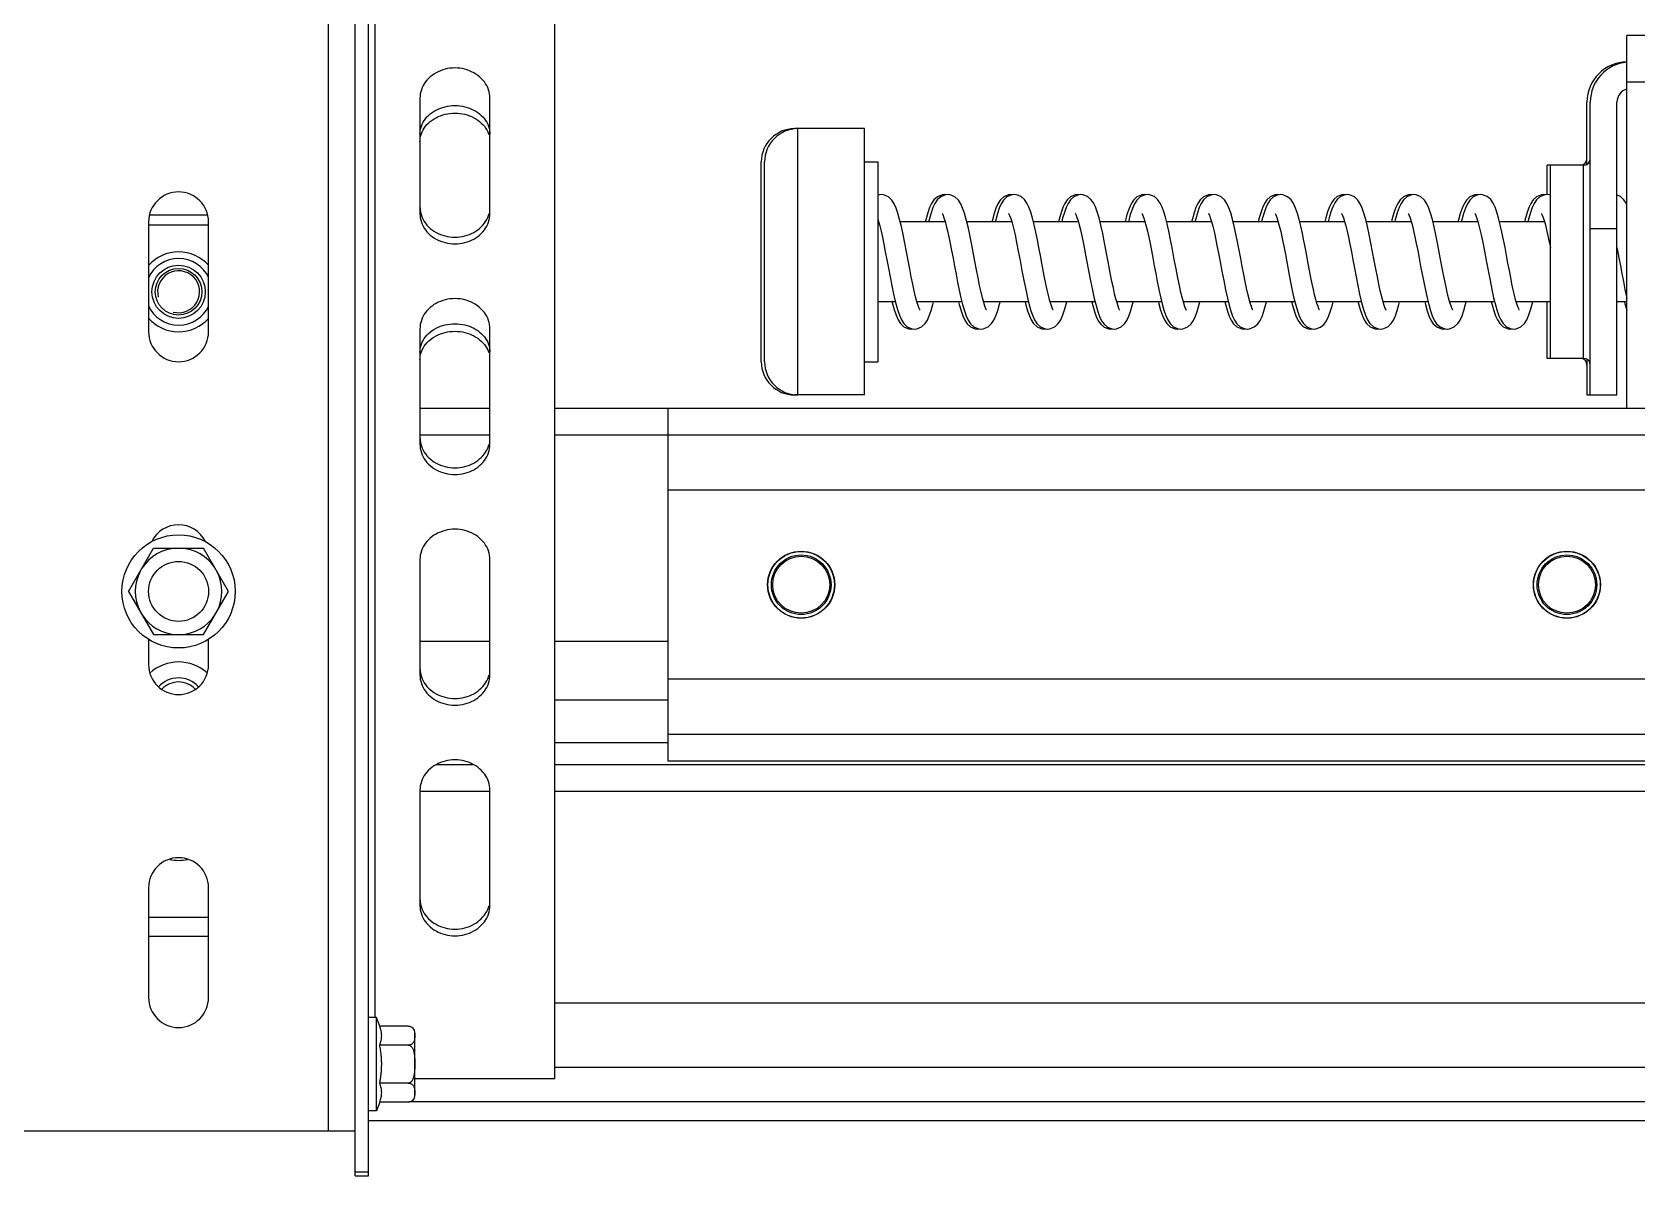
# Model space of a CAD drawing. Header units: millimetres. Extents: x 21899 to 38731, y -5425 to 3612.
# Drawn here: x 37725.6 to 37966.6, y -2798.2 to -2626.4 of the extents above; entities that cross this region are included whole.
import ezdxf

# ---------------------------------------------------------------- set-up
doc = ezdxf.new("R2010")
doc.units = ezdxf.units.MM

msp = doc.modelspace()

# ---------------------------------------------------------------- linework, layer by layer
at = {"color": 7, "linetype": 'Continuous'}
for p, q in [((37776.08, -2798.21), (37776.08, -2472.31)), ((37804.08, -2783.58), (37804.08, -2470.81)), ((37774.08, -2798.21), (37774.08, -2510.81)), ((37965.09, -2682.92), (37965.09, -2626.92)), ((38055.09, -2626.92), (37965.09, -2626.92)), ((37783.83, -2636.35), (37783.83, -2653.67)), ((37794.33, -2653.67), (37794.33, -2636.35)), ((37959.09, -2646.27), (37959.09, -2636.92)), ((37959.59, -2680.92), (37959.59, -2636.92)), ((37963.59, -2680.92), (37963.59, -2636.92)), ((37850.59, -2640.92), (37840.09, -2640.92)), ((37850.59, -2680.92), (37850.59, -2640.92)), ((37835.09, -2675.92), (37835.09, -2645.92)), ((37835.59, -2675.92), (37835.59, -2645.92)), ((37850.59, -2645.92), (37852.59, -2645.92)), ((37852.59, -2645.92), (37852.59, -2675.92)), ((37953.09, -2650.82), (37953.09, -2646.42)), ((37958.59, -2646.42), (37953.09, -2646.42)), ((37953.59, -2675.42), (37953.59, -2646.42)), ((37852.83, -2650.84), (37852.59, -2650.82)), ((37862.84, -2650.84), (37862.59, -2650.82)), ((37872.86, -2650.84), (37872.59, -2650.82)), ((37882.86, -2650.84), (37882.59, -2650.82)), ((37892.86, -2650.84), (37892.59, -2650.82)), ((37902.85, -2650.84), (37902.59, -2650.82)), ((37912.85, -2650.84), (37912.59, -2650.82)), ((37922.83, -2650.84), (37922.59, -2650.82)), ((37932.84, -2650.84), (37932.59, -2650.82)), ((37942.86, -2650.84), (37942.59, -2650.82)), ((37952.86, -2650.84), (37952.59, -2650.82)), ((37743.08, -2654.92), (37743.08, -2671.42)), ((37752.08, -2655.42), (37743.08, -2655.42)), ((37751.94, -2653.92), (37743.22, -2653.92)), ((37752.08, -2671.42), (37752.08, -2654.92)), ((37852.59, -2654.51), (37852.69, -2654.84)), ((37852.71, -2654.92), (37852.59, -2654.92)), ((37862.71, -2654.92), (37855.96, -2654.92)), ((37872.71, -2654.92), (37865.96, -2654.92)), ((37882.71, -2654.92), (37875.96, -2654.92)), ((37892.71, -2654.92), (37885.96, -2654.92)), ((37902.71, -2654.92), (37895.96, -2654.92)), ((37912.71, -2654.92), (37905.96, -2654.92)), ((37922.71, -2654.92), (37915.96, -2654.92)), ((37932.71, -2654.92), (37925.96, -2654.92)), ((37942.71, -2654.92), (37935.96, -2654.92)), ((37952.71, -2654.92), (37945.96, -2654.92)), ((37855.22, -2666.92), (37852.59, -2666.92)), ((37865.22, -2666.92), (37858.46, -2666.92)), ((37875.22, -2666.92), (37868.46, -2666.92)), ((37885.22, -2666.92), (37878.46, -2666.92)), ((37895.22, -2666.92), (37888.46, -2666.92)), ((37905.22, -2666.92), (37898.47, -2666.92)), ((37915.22, -2666.92), (37908.46, -2666.92)), ((37925.22, -2666.92), (37918.46, -2666.92)), ((37935.22, -2666.92), (37928.46, -2666.92)), ((37945.22, -2666.92), (37938.46, -2666.92)), ((37953.59, -2666.92), (37948.46, -2666.92)), ((37953.09, -2675.42), (37953.09, -2666.92)), ((37965.09, -2666.92), (37963.59, -2666.92)), ((37783.83, -2670.99), (37783.83, -2688.31)), ((37794.33, -2688.31), (37794.33, -2670.99)), ((37857.59, -2671.02), (37857.85, -2670.99)), ((37867.59, -2671.02), (37867.84, -2670.99)), ((37877.59, -2671.02), (37877.84, -2670.99)), ((37887.59, -2671.02), (37887.84, -2670.99)), ((37897.59, -2671.02), (37897.86, -2670.99)), ((37907.59, -2671.02), (37907.85, -2670.99)), ((37917.59, -2671.02), (37917.86, -2670.99)), ((37927.59, -2671.02), (37927.85, -2670.99)), ((37937.59, -2671.02), (37937.84, -2670.99)), ((37947.59, -2671.02), (37947.84, -2670.99)), ((37850.59, -2675.92), (37852.59, -2675.92)), ((37958.59, -2675.42), (37953.09, -2675.42)), ((37959.09, -2675.56), (37959.09, -2680.92)), ((37850.59, -2680.92), (37840.09, -2680.92)), ((37959.09, -2680.92), (37963.59, -2680.92)), ((37783.83, -2682.92), (37794.33, -2682.92)), ((37804.08, -2682.92), (38306.08, -2682.92)), ((37821.08, -2735.92), (37821.08, -2682.92)), ((38091.08, -2695.22), (37821.08, -2695.22)), ((37740.08, -2710.42), (37743.83, -2703.92)), ((37743.83, -2703.92), (37751.33, -2703.92)), ((37755.08, -2710.42), (37751.33, -2703.92)), ((37783.83, -2705.63), (37783.83, -2722.95)), ((37794.33, -2722.95), (37794.33, -2705.63)), ((37740.08, -2710.42), (37743.83, -2716.91)), ((37751.33, -2716.91), (37755.08, -2710.42)), ((37743.08, -2717.6), (37743.08, -2721.42)), ((37743.83, -2716.91), (37751.33, -2716.91)), ((37752.08, -2721.42), (37752.08, -2717.6)), ((38091.08, -2723.62), (37821.08, -2723.62)), ((37786.4, -2736.42), (37791.76, -2736.42)), ((37804.08, -2736.42), (38123.08, -2736.42)), ((38091.08, -2735.92), (37821.08, -2735.92)), ((37783.83, -2740.27), (37783.83, -2757.6)), ((37794.33, -2757.6), (37794.33, -2740.27)), ((37743.08, -2754.92), (37743.08, -2771.42)), ((37752.08, -2771.42), (37752.08, -2754.92)), ((37777.28, -2774.42), (37776.08, -2774.42)), ((37777.78, -2775.72), (37777.28, -2774.42)), ((37777.28, -2788.42), (37777.28, -2774.42)), ((37782.08, -2775.72), (37777.78, -2775.72)), ((37782.08, -2778.57), (37777.78, -2778.57)), ((37783.08, -2786.12), (37783.08, -2776.72)), ((37783.08, -2783.58), (37804.08, -2783.58)), ((37782.08, -2784.27), (37777.78, -2784.27)), ((37777.28, -2788.42), (37776.08, -2788.42)), ((37777.78, -2787.12), (37777.28, -2788.42)), ((37782.08, -2787.12), (37777.78, -2787.12)), ((38307.13, -2789.92), (37776.08, -2789.92)), ((37721.08, -2791.42), (37774.08, -2791.42)), ((37774.08, -2797.58), (37776.08, -2797.58)), ((37774.08, -2798.21), (37776.08, -2798.21))]:
    msp.add_line(p, q, dxfattribs=at)
at = {"color": 9, "linetype": 'Continuous'}
for p, q in [((37770.08, -2791.42), (37770.08, -2504.04)), ((37777.08, -2774.42), (37777.08, -2504.54)), ((38055.09, -2633.92), (37965.09, -2633.92)), ((37840.09, -2640.97), (37840.09, -2640.92)), ((37840.59, -2680.92), (37840.59, -2640.92)), ((37958.59, -2675.42), (37958.59, -2646.42)), ((37959.59, -2655.92), (37963.59, -2655.92)), ((37840.09, -2680.92), (37840.09, -2680.87)), ((37783.83, -2686.92), (37794.33, -2686.92)), ((37804.08, -2686.92), (38123.08, -2686.92)), ((37783.83, -2717.88), (37794.33, -2717.88)), ((37804.08, -2717.88), (37821.08, -2717.88)), ((37804.08, -2726.7), (37821.08, -2726.7)), ((38091.08, -2731.92), (37821.08, -2731.92)), ((37804.08, -2733.12), (37821.08, -2733.12)), ((37783.83, -2740.42), (37794.33, -2740.42)), ((37804.08, -2740.42), (38123.08, -2740.42)), ((37752.08, -2759.42), (37743.08, -2759.42)), ((37752.08, -2762.24), (37743.08, -2762.24)), ((37804.08, -2772.22), (38123.08, -2772.22)), ((37804.08, -2781.86), (38306.08, -2781.86)), ((37782.4, -2787.06), (38306.08, -2787.06))]:
    msp.add_line(p, q, dxfattribs=at)
at = {"color": 7, "linetype": 'Continuous'}
for points in [[(37853.09, -2650.82), (37852.76, -2650.85), (37852.59, -2650.91)], [(37856.13, -2655.62), (37855.87, -2654.54), (37855.6, -2653.61), (37855.33, -2652.84), (37855.04, -2652.19), (37854.69, -2651.65), (37854.17, -2651.16), (37853.43, -2650.85), (37853.09, -2650.82)], [(37862.59, -2650.82), (37862.23, -2650.85), (37861.53, -2651.15), (37861.02, -2651.61), (37860.67, -2652.14), (37860.37, -2652.77), (37860.09, -2653.57), (37859.8, -2654.59), (37859.72, -2654.92)], [(37863.09, -2650.82), (37862.73, -2650.85), (37862.03, -2651.15), (37861.52, -2651.61), (37861.17, -2652.14), (37860.87, -2652.77), (37860.59, -2653.57), (37860.3, -2654.59), (37860.22, -2654.92)], [(37866.14, -2655.65), (37865.87, -2654.57), (37865.6, -2653.62), (37865.33, -2652.84), (37865.04, -2652.19), (37864.69, -2651.64), (37864.16, -2651.16), (37863.44, -2650.85), (37863.09, -2650.82)], [(37872.59, -2650.82), (37872.21, -2650.86), (37871.49, -2651.17), (37870.98, -2651.66), (37870.63, -2652.21), (37870.33, -2652.86), (37870.06, -2653.66), (37869.79, -2654.61), (37869.72, -2654.92)], [(37873.09, -2650.82), (37872.71, -2650.86), (37871.99, -2651.17), (37871.48, -2651.66), (37871.13, -2652.21), (37870.83, -2652.86), (37870.56, -2653.66), (37870.29, -2654.61), (37870.22, -2654.92)], [(37876.07, -2655.37), (37875.82, -2654.37), (37875.56, -2653.48), (37875.29, -2652.72), (37874.99, -2652.1), (37874.63, -2651.58), (37874.12, -2651.13), (37873.42, -2650.85), (37873.09, -2650.82)], [(37882.59, -2650.82), (37882.24, -2650.85), (37881.53, -2651.15), (37881.02, -2651.61), (37880.66, -2652.14), (37880.38, -2652.75), (37880.11, -2653.49), (37879.85, -2654.38), (37879.72, -2654.92)], [(37883.09, -2650.82), (37882.74, -2650.85), (37882.03, -2651.15), (37881.52, -2651.61), (37881.16, -2652.14), (37880.88, -2652.75), (37880.61, -2653.49), (37880.35, -2654.38), (37880.22, -2654.92)], [(37886.08, -2655.41), (37885.81, -2654.33), (37885.54, -2653.42), (37885.27, -2652.68), (37884.97, -2652.06), (37884.6, -2651.54), (37884.07, -2651.1), (37883.39, -2650.84), (37883.09, -2650.82)], [(37892.59, -2650.82), (37892.22, -2650.86), (37891.51, -2651.16), (37890.99, -2651.65), (37890.62, -2652.21), (37890.32, -2652.91), (37890.01, -2653.82), (37889.72, -2654.91), (37889.72, -2654.92)], [(37893.09, -2650.82), (37892.72, -2650.86), (37892.01, -2651.16), (37891.49, -2651.65), (37891.12, -2652.21), (37890.82, -2652.91), (37890.51, -2653.82), (37890.22, -2654.91), (37890.22, -2654.92)], [(37896.03, -2655.19), (37895.78, -2654.22), (37895.53, -2653.39), (37895.28, -2652.7), (37894.99, -2652.11), (37894.64, -2651.59), (37894.12, -2651.13), (37893.4, -2650.84), (37893.09, -2650.82)], [(37902.59, -2650.82), (37902.23, -2650.85), (37901.52, -2651.16), (37901.01, -2651.62), (37900.66, -2652.15), (37900.36, -2652.78), (37900.09, -2653.56), (37899.83, -2654.48), (37899.72, -2654.92)], [(37903.09, -2650.82), (37902.73, -2650.85), (37902.02, -2651.16), (37901.51, -2651.62), (37901.16, -2652.15), (37900.86, -2652.78), (37900.59, -2653.56), (37900.33, -2654.48), (37900.22, -2654.92)], [(37906.11, -2655.56), (37905.86, -2654.5), (37905.59, -2653.57), (37905.31, -2652.79), (37905.02, -2652.15), (37904.67, -2651.62), (37904.15, -2651.15), (37903.43, -2650.85), (37903.09, -2650.82)], [(37912.59, -2650.82), (37912.23, -2650.85), (37911.51, -2651.16), (37911, -2651.63), (37910.65, -2652.17), (37910.36, -2652.8), (37910.09, -2653.56), (37909.83, -2654.47), (37909.72, -2654.92)], [(37913.09, -2650.82), (37912.73, -2650.85), (37912.01, -2651.16), (37911.5, -2651.63), (37911.15, -2652.17), (37910.86, -2652.8), (37910.59, -2653.56), (37910.33, -2654.47), (37910.22, -2654.92)], [(37916.11, -2655.56), (37915.87, -2654.55), (37915.61, -2653.64), (37915.33, -2652.84), (37915.03, -2652.16), (37914.66, -2651.61), (37914.14, -2651.14), (37913.43, -2650.85), (37913.09, -2650.82)], [(37922.59, -2650.82), (37922.26, -2650.85), (37921.59, -2651.11), (37921.07, -2651.55), (37920.7, -2652.07), (37920.41, -2652.68), (37920.14, -2653.42), (37919.87, -2654.32), (37919.72, -2654.92)], [(37923.09, -2650.82), (37922.76, -2650.85), (37922.09, -2651.11), (37921.57, -2651.55), (37921.2, -2652.07), (37920.91, -2652.68), (37920.64, -2653.42), (37920.37, -2654.32), (37920.22, -2654.92)], [(37926.13, -2655.62), (37925.87, -2654.54), (37925.6, -2653.61), (37925.33, -2652.84), (37925.04, -2652.19), (37924.69, -2651.65), (37924.17, -2651.16), (37923.43, -2650.85), (37923.09, -2650.82)], [(37932.59, -2650.82), (37932.23, -2650.85), (37931.53, -2651.15), (37931.02, -2651.61), (37930.67, -2652.14), (37930.37, -2652.77), (37930.09, -2653.57), (37929.8, -2654.59), (37929.72, -2654.92)], [(37933.09, -2650.82), (37932.73, -2650.85), (37932.03, -2651.15), (37931.52, -2651.61), (37931.17, -2652.14), (37930.87, -2652.77), (37930.59, -2653.57), (37930.3, -2654.59), (37930.22, -2654.92)], [(37936.14, -2655.65), (37935.87, -2654.57), (37935.6, -2653.62), (37935.33, -2652.84), (37935.04, -2652.19), (37934.69, -2651.64), (37934.16, -2651.16), (37933.44, -2650.85), (37933.09, -2650.82)], [(37942.59, -2650.82), (37942.21, -2650.86), (37941.49, -2651.17), (37940.98, -2651.66), (37940.63, -2652.21), (37940.33, -2652.86), (37940.06, -2653.66), (37939.79, -2654.61), (37939.72, -2654.92)], [(37943.09, -2650.82), (37942.71, -2650.86), (37941.99, -2651.17), (37941.48, -2651.66), (37941.13, -2652.21), (37940.83, -2652.86), (37940.56, -2653.66), (37940.29, -2654.61), (37940.22, -2654.92)], [(37946.07, -2655.37), (37945.82, -2654.37), (37945.56, -2653.48), (37945.29, -2652.72), (37944.99, -2652.1), (37944.63, -2651.58), (37944.12, -2651.13), (37943.42, -2650.85), (37943.09, -2650.82)], [(37952.59, -2650.82), (37952.24, -2650.85), (37951.53, -2651.15), (37951.02, -2651.61), (37950.66, -2652.14), (37950.38, -2652.75), (37950.11, -2653.49), (37949.85, -2654.38), (37949.72, -2654.92)], [(37953.09, -2650.82), (37952.74, -2650.85), (37952.03, -2651.15), (37951.52, -2651.61), (37951.16, -2652.14), (37950.88, -2652.75), (37950.61, -2653.49), (37950.35, -2654.38), (37950.22, -2654.92)], [(37953.59, -2650.92), (37953.39, -2650.84), (37953.09, -2650.82)], [(37965.09, -2652.3), (37964.99, -2652.11), (37964.64, -2651.59), (37964.12, -2651.13), (37963.59, -2650.92)], [(37852.69, -2654.84), (37852.87, -2655.51), (37853.07, -2656.31), (37853.28, -2657.24), (37853.49, -2658.28), (37853.71, -2659.4), (37853.93, -2660.6), (37854.17, -2661.85), (37854.42, -2663.15), (37854.67, -2664.47), (37854.95, -2665.78)], [(37858.64, -2667.5), (37858.46, -2666.92), (37858.26, -2666.17), (37858.05, -2665.29), (37857.84, -2664.28), (37857.61, -2663.18), (37857.38, -2661.98), (37857.14, -2660.72), (37856.9, -2659.42), (37856.65, -2658.11), (37856.39, -2656.82), (37856.13, -2655.62)], [(37862.24, -2653.65), (37862.24, -2653.64), (37862.28, -2653.71), (37862.38, -2653.94), (37862.52, -2654.31), (37862.69, -2654.83)], [(37862.69, -2654.83), (37862.87, -2655.49), (37863.06, -2656.28), (37863.26, -2657.17), (37863.46, -2658.15), (37863.67, -2659.22), (37863.89, -2660.36), (37864.11, -2661.55), (37864.34, -2662.77), (37864.58, -2663.99), (37864.82, -2665.18), (37865.07, -2666.31)], [(37868.5, -2667.05), (37868.31, -2666.35), (37868.1, -2665.49), (37867.88, -2664.48), (37867.64, -2663.34), (37867.41, -2662.1), (37867.16, -2660.8), (37866.91, -2659.47), (37866.66, -2658.14), (37866.4, -2656.86), (37866.14, -2655.65)], [(37872.24, -2653.65), (37872.24, -2653.65), (37872.28, -2653.71), (37872.39, -2653.95), (37872.55, -2654.39)], [(37872.55, -2654.39), (37872.75, -2655.04), (37872.97, -2655.88), (37873.2, -2656.87), (37873.44, -2658.01), (37873.69, -2659.3), (37873.96, -2660.73), (37874.24, -2662.23), (37874.53, -2663.72), (37874.8, -2665.1), (37875.07, -2666.32)], [(37878.55, -2667.22), (37878.38, -2666.64), (37878.21, -2665.94), (37878.02, -2665.14), (37877.83, -2664.25), (37877.63, -2663.27), (37877.43, -2662.22), (37877.22, -2661.12), (37877, -2659.97), (37876.78, -2658.79), (37876.55, -2657.61), (37876.31, -2656.46), (37876.07, -2655.37)], [(37882.26, -2653.67), (37882.24, -2653.65), (37882.26, -2653.69), (37882.36, -2653.89), (37882.5, -2654.24), (37882.66, -2654.73), (37882.84, -2655.37), (37883.03, -2656.13), (37883.23, -2657.01), (37883.43, -2657.98), (37883.64, -2659.04), (37883.85, -2660.15), (37883.99, -2660.92)], [(37887.18, -2660.92), (37886.94, -2659.63), (37886.64, -2658.08), (37886.36, -2656.66), (37886.08, -2655.41)], [(37892.24, -2653.65), (37892.23, -2653.64), (37892.28, -2653.73), (37892.39, -2653.96), (37892.54, -2654.35), (37892.7, -2654.88)], [(37892.7, -2654.88), (37892.88, -2655.54), (37893.07, -2656.32), (37893.27, -2657.21), (37893.47, -2658.18), (37893.68, -2659.23), (37893.89, -2660.34), (37894.1, -2661.5), (37894.33, -2662.68), (37894.56, -2663.88), (37894.8, -2665.06), (37895.04, -2666.19)], [(37898.53, -2667.15), (37898.33, -2666.42), (37898.11, -2665.52), (37897.88, -2664.48), (37897.64, -2663.31), (37897.38, -2661.99), (37897.11, -2660.55), (37896.83, -2659.06), (37896.56, -2657.63), (37896.29, -2656.33), (37896.03, -2655.19)], [(37902.24, -2653.65), (37902.24, -2653.65), (37902.27, -2653.71), (37902.38, -2653.93), (37902.52, -2654.31), (37902.69, -2654.85)], [(37902.69, -2654.85), (37902.88, -2655.55), (37903.09, -2656.39), (37903.3, -2657.36), (37903.52, -2658.45), (37903.75, -2659.64), (37904, -2660.93), (37904.26, -2662.32), (37904.53, -2663.75), (37904.81, -2665.14), (37905.09, -2666.39)], [(37908.53, -2667.13), (37908.35, -2666.5), (37908.16, -2665.74), (37907.96, -2664.86), (37907.75, -2663.87), (37907.54, -2662.8), (37907.32, -2661.64), (37907.09, -2660.43), (37906.86, -2659.18), (37906.61, -2657.93), (37906.37, -2656.71), (37906.11, -2655.56)], [(37912.26, -2653.67), (37912.25, -2653.66), (37912.26, -2653.68), (37912.35, -2653.87), (37912.5, -2654.25), (37912.68, -2654.8)], [(37912.68, -2654.8), (37912.88, -2655.52), (37913.09, -2656.38), (37913.31, -2657.4), (37913.54, -2658.55), (37913.79, -2659.83), (37914.05, -2661.2), (37914.31, -2662.6), (37914.57, -2663.96), (37914.83, -2665.24), (37915.09, -2666.4)], [(37918.54, -2667.18), (37918.37, -2666.59), (37918.19, -2665.9), (37918.01, -2665.1), (37917.82, -2664.21), (37917.63, -2663.25), (37917.43, -2662.23), (37917.23, -2661.15), (37917.02, -2660.04), (37916.8, -2658.91), (37916.58, -2657.77), (37916.35, -2656.65), (37916.11, -2655.56)], [(37922.24, -2653.65), (37922.24, -2653.64), (37922.28, -2653.71), (37922.38, -2653.94), (37922.53, -2654.31), (37922.69, -2654.84)], [(37922.69, -2654.84), (37922.87, -2655.51), (37923.07, -2656.31), (37923.28, -2657.24), (37923.49, -2658.28), (37923.71, -2659.4), (37923.93, -2660.6), (37924.17, -2661.85), (37924.42, -2663.15), (37924.67, -2664.47), (37924.95, -2665.78)], [(37928.64, -2667.5), (37928.46, -2666.92), (37928.26, -2666.17), (37928.05, -2665.29), (37927.84, -2664.28), (37927.61, -2663.18), (37927.38, -2661.98), (37927.14, -2660.72), (37926.9, -2659.42), (37926.65, -2658.11), (37926.39, -2656.82), (37926.13, -2655.62)], [(37932.24, -2653.65), (37932.24, -2653.64), (37932.28, -2653.71), (37932.38, -2653.94), (37932.52, -2654.31), (37932.69, -2654.83)], [(37932.69, -2654.83), (37932.87, -2655.49), (37933.06, -2656.28), (37933.26, -2657.17), (37933.46, -2658.15), (37933.67, -2659.22), (37933.89, -2660.36), (37934.11, -2661.55), (37934.34, -2662.77), (37934.58, -2663.99), (37934.82, -2665.18), (37935.07, -2666.31)], [(37938.5, -2667.05), (37938.31, -2666.35), (37938.1, -2665.49), (37937.88, -2664.48), (37937.64, -2663.34), (37937.41, -2662.1), (37937.16, -2660.8), (37936.91, -2659.47), (37936.66, -2658.14), (37936.4, -2656.86), (37936.14, -2655.65)], [(37942.24, -2653.65), (37942.24, -2653.65), (37942.28, -2653.71), (37942.39, -2653.95), (37942.55, -2654.39)], [(37942.55, -2654.39), (37942.75, -2655.04), (37942.97, -2655.88), (37943.2, -2656.87), (37943.44, -2658.01), (37943.69, -2659.3), (37943.96, -2660.73), (37944.24, -2662.23), (37944.53, -2663.72), (37944.8, -2665.1), (37945.07, -2666.32)], [(37948.55, -2667.22), (37948.38, -2666.64), (37948.21, -2665.94), (37948.02, -2665.14), (37947.83, -2664.25), (37947.63, -2663.27), (37947.43, -2662.22), (37947.22, -2661.12), (37947, -2659.97), (37946.78, -2658.79), (37946.55, -2657.61), (37946.31, -2656.46), (37946.07, -2655.37)], [(37952.26, -2653.67), (37952.24, -2653.65), (37952.26, -2653.69), (37952.36, -2653.89), (37952.5, -2654.24), (37952.66, -2654.73), (37952.84, -2655.37), (37953.03, -2656.13), (37953.23, -2657.01), (37953.43, -2657.98), (37953.59, -2658.78)], [(37963.59, -2658.78), (37963.68, -2659.23), (37963.89, -2660.34), (37964.1, -2661.5), (37964.33, -2662.68), (37964.56, -2663.88), (37964.8, -2665.06), (37965.04, -2666.19), (37965.09, -2666.38)], [(37883.99, -2660.92), (37884.24, -2662.23), (37884.54, -2663.78), (37884.82, -2665.19), (37885.1, -2666.43)], [(37888.92, -2668.17), (37888.94, -2668.18), (37888.91, -2668.14), (37888.81, -2667.94), (37888.67, -2667.59), (37888.51, -2667.1), (37888.34, -2666.47), (37888.15, -2665.72), (37887.96, -2664.85), (37887.75, -2663.89), (37887.55, -2662.84), (37887.33, -2661.73), (37887.18, -2660.92)], [(37854.72, -2666.92), (37854.74, -2667.01), (37855.03, -2668.08), (37855.33, -2668.95), (37855.64, -2669.64), (37856, -2670.2), (37856.52, -2670.67), (37857.22, -2670.98), (37857.59, -2671.02)], [(37854.95, -2665.78), (37855.24, -2667.01), (37855.53, -2668.08), (37855.83, -2668.95), (37856.14, -2669.64), (37856.5, -2670.2), (37857.02, -2670.67), (37857.72, -2670.98), (37858.09, -2671.02)], [(37858.09, -2671.02), (37858.43, -2670.98), (37859.16, -2670.68), (37859.68, -2670.2), (37860.03, -2669.66), (37860.32, -2669.02), (37860.59, -2668.25), (37860.85, -2667.34), (37860.96, -2666.92)], [(37858.93, -2668.17), (37858.94, -2668.18), (37858.91, -2668.14), (37858.8, -2667.91), (37858.64, -2667.5)], [(37864.72, -2666.92), (37864.83, -2667.35), (37865.09, -2668.27), (37865.36, -2669.05), (37865.66, -2669.68), (37866.01, -2670.21), (37866.52, -2670.68), (37867.23, -2670.98), (37867.59, -2671.02)], [(37865.07, -2666.31), (37865.33, -2667.35), (37865.59, -2668.27), (37865.86, -2669.05), (37866.16, -2669.68), (37866.51, -2670.21), (37867.02, -2670.68), (37867.73, -2670.98), (37868.09, -2671.02)], [(37868.09, -2671.02), (37868.43, -2670.98), (37869.16, -2670.68), (37869.68, -2670.2), (37870.03, -2669.66), (37870.33, -2669.01), (37870.6, -2668.21), (37870.87, -2667.27), (37870.96, -2666.92)], [(37868.92, -2668.16), (37868.93, -2668.17), (37868.92, -2668.16), (37868.82, -2667.96), (37868.68, -2667.59), (37868.5, -2667.05)], [(37874.72, -2666.92), (37874.83, -2667.37), (37875.09, -2668.27), (37875.35, -2669.01), (37875.64, -2669.64), (37875.99, -2670.18), (37876.5, -2670.67), (37877.23, -2670.98), (37877.59, -2671.02)], [(37875.07, -2666.32), (37875.33, -2667.37), (37875.59, -2668.27), (37875.85, -2669.01), (37876.14, -2669.64), (37876.49, -2670.18), (37877, -2670.67), (37877.73, -2670.98), (37878.09, -2671.02)], [(37878.09, -2671.02), (37878.44, -2670.98), (37879.16, -2670.67), (37879.69, -2670.18), (37880.05, -2669.62), (37880.37, -2668.9), (37880.68, -2667.96), (37880.96, -2666.92)], [(37878.93, -2668.18), (37878.93, -2668.17), (37878.84, -2668), (37878.71, -2667.68), (37878.55, -2667.22)], [(37884.72, -2666.92), (37884.87, -2667.5), (37885.13, -2668.4), (37885.4, -2669.14), (37885.7, -2669.76), (37886.06, -2670.28), (37886.58, -2670.72), (37887.26, -2670.98), (37887.59, -2671.02)], [(37885.1, -2666.43), (37885.37, -2667.5), (37885.63, -2668.4), (37885.9, -2669.14), (37886.2, -2669.76), (37886.56, -2670.28), (37887.08, -2670.72), (37887.76, -2670.98), (37888.09, -2671.02)], [(37888.09, -2671.02), (37888.41, -2670.99), (37889.13, -2670.7), (37889.65, -2670.23), (37890, -2669.71), (37890.29, -2669.1), (37890.55, -2668.37), (37890.81, -2667.5), (37890.96, -2666.92)], [(37894.72, -2666.92), (37894.8, -2667.23), (37895.06, -2668.17), (37895.34, -2668.98), (37895.64, -2669.65), (37895.99, -2670.19), (37896.5, -2670.66), (37897.21, -2670.97), (37897.59, -2671.02)], [(37895.04, -2666.19), (37895.3, -2667.23), (37895.56, -2668.17), (37895.84, -2668.98), (37896.14, -2669.65), (37896.49, -2670.19), (37897, -2670.66), (37897.71, -2670.97), (37898.09, -2671.02)], [(37898.09, -2671.02), (37898.41, -2670.99), (37899.13, -2670.7), (37899.65, -2670.23), (37900, -2669.71), (37900.29, -2669.1), (37900.56, -2668.36), (37900.82, -2667.47), (37900.96, -2666.92)], [(37898.94, -2668.18), (37898.93, -2668.17), (37898.85, -2668.02), (37898.71, -2667.68), (37898.53, -2667.15)], [(37904.72, -2666.92), (37904.85, -2667.45), (37905.11, -2668.34), (37905.37, -2669.07), (37905.66, -2669.68), (37906.01, -2670.21), (37906.53, -2670.68), (37907.24, -2670.98), (37907.59, -2671.02)], [(37905.09, -2666.39), (37905.35, -2667.45), (37905.61, -2668.34), (37905.87, -2669.07), (37906.16, -2669.68), (37906.51, -2670.21), (37907.03, -2670.68), (37907.74, -2670.98), (37908.09, -2671.02)], [(37908.09, -2671.02), (37908.41, -2670.99), (37909.12, -2670.7), (37909.64, -2670.24), (37909.99, -2669.73), (37910.29, -2669.11), (37910.57, -2668.33), (37910.86, -2667.3), (37910.96, -2666.92)], [(37908.92, -2668.16), (37908.93, -2668.17), (37908.92, -2668.16), (37908.83, -2667.98), (37908.69, -2667.63), (37908.53, -2667.13)], [(37914.72, -2666.92), (37914.85, -2667.42), (37915.1, -2668.3), (37915.36, -2669.04), (37915.65, -2669.67), (37916, -2670.2), (37916.52, -2670.67), (37917.23, -2670.98), (37917.59, -2671.02)], [(37915.09, -2666.4), (37915.35, -2667.42), (37915.6, -2668.3), (37915.86, -2669.04), (37916.15, -2669.67), (37916.5, -2670.2), (37917.02, -2670.67), (37917.73, -2670.98), (37918.09, -2671.02)], [(37918.09, -2671.02), (37918.39, -2670.99), (37919.07, -2670.73), (37919.6, -2670.29), (37919.97, -2669.77), (37920.27, -2669.15), (37920.54, -2668.41), (37920.81, -2667.51), (37920.96, -2666.92)], [(37918.93, -2668.17), (37918.93, -2668.16), (37918.83, -2667.99), (37918.7, -2667.65), (37918.54, -2667.18)], [(37924.72, -2666.92), (37924.74, -2667.01), (37925.03, -2668.08), (37925.33, -2668.95), (37925.64, -2669.64), (37926, -2670.2), (37926.52, -2670.67), (37927.22, -2670.98), (37927.59, -2671.02)], [(37924.95, -2665.78), (37925.24, -2667.01), (37925.53, -2668.08), (37925.83, -2668.95), (37926.14, -2669.64), (37926.5, -2670.2), (37927.02, -2670.67), (37927.72, -2670.98), (37928.09, -2671.02)], [(37928.09, -2671.02), (37928.43, -2670.98), (37929.16, -2670.68), (37929.68, -2670.2), (37930.03, -2669.66), (37930.32, -2669.02), (37930.59, -2668.25), (37930.85, -2667.34), (37930.96, -2666.92)], [(37928.93, -2668.17), (37928.94, -2668.18), (37928.91, -2668.14), (37928.8, -2667.91), (37928.64, -2667.5)], [(37934.72, -2666.92), (37934.83, -2667.35), (37935.09, -2668.27), (37935.36, -2669.05), (37935.66, -2669.68), (37936.01, -2670.21), (37936.52, -2670.68), (37937.23, -2670.98), (37937.59, -2671.02)], [(37935.07, -2666.31), (37935.33, -2667.35), (37935.59, -2668.27), (37935.86, -2669.05), (37936.16, -2669.68), (37936.51, -2670.21), (37937.02, -2670.68), (37937.73, -2670.98), (37938.09, -2671.02)], [(37938.09, -2671.02), (37938.43, -2670.98), (37939.16, -2670.68), (37939.68, -2670.2), (37940.03, -2669.66), (37940.33, -2669.01), (37940.6, -2668.21), (37940.87, -2667.27), (37940.96, -2666.92)], [(37938.92, -2668.16), (37938.93, -2668.17), (37938.92, -2668.16), (37938.82, -2667.96), (37938.68, -2667.59), (37938.5, -2667.05)], [(37944.72, -2666.92), (37944.83, -2667.37), (37945.09, -2668.27), (37945.35, -2669.01), (37945.64, -2669.64), (37945.99, -2670.18), (37946.5, -2670.67), (37947.23, -2670.98), (37947.59, -2671.02)], [(37945.07, -2666.32), (37945.33, -2667.37), (37945.59, -2668.27), (37945.85, -2669.01), (37946.14, -2669.64), (37946.49, -2670.18), (37947, -2670.67), (37947.73, -2670.98), (37948.09, -2671.02)], [(37948.09, -2671.02), (37948.44, -2670.98), (37949.16, -2670.67), (37949.69, -2670.18), (37950.05, -2669.62), (37950.37, -2668.9), (37950.68, -2667.96), (37950.96, -2666.92)], [(37948.93, -2668.18), (37948.93, -2668.17), (37948.84, -2668), (37948.71, -2667.68), (37948.55, -2667.22)], [(37964.72, -2666.92), (37964.8, -2667.23), (37965.06, -2668.17), (37965.09, -2668.25)]]:
    msp.add_lwpolyline(points, dxfattribs=at)
for centre, radius in [((37747.58, -2665.42), 4), ((37747.58, -2665.42), 3.5), ((37747.58, -2710.42), 8.5), ((37747.58, -2710.42), 4.5), ((37841.08, -2709.42), 5.04), ((37841.08, -2709.42), 4.48), ((37956.08, -2709.42), 5.04), ((37956.08, -2709.42), 4.48)]:
    msp.add_circle(centre, radius, dxfattribs=at)
at = {"color": 9, "linetype": 'Continuous'}
for centre, radius in [((37841.08, -2709.42), 5), ((37841.08, -2709.42), 4.28), ((37956.08, -2709.42), 5), ((37956.08, -2709.42), 4.28)]:
    msp.add_circle(centre, radius, dxfattribs=at)
at = {"color": 7, "linetype": 'Continuous'}
for centre, radius, start, end in [((37965.09, -2636.92), 6, 90, 180), ((37965.59, -2636.92), 6, 94.8557, 180), ((37965.59, -2636.92), 2, 104.6165, 180), ((37840.09, -2645.92), 5, 90, 180), ((37840.59, -2645.92), 5, 90, 180), ((37958.09, -2645.42), 1, 270, 359.9999), ((37958.59, -2645.42), 1, 270, 359.9999), ((37747.58, -2654.92), 4.5, 0, 180), ((37747.58, -2665.42), 5, 24.9111, 155.0889), ((37747.58, -2665.42), 5, 204.9111, 335.0889), ((37747.58, -2671.42), 4.5, 180, 0), ((37840.09, -2675.92), 5, 180, 270), ((37840.59, -2675.92), 5, 180, 270), ((37958.09, -2676.42), 1, 0.0001, 90), ((37958.59, -2676.42), 1, 0.0001, 90), ((37747.58, -2704.92), 4.5, 26.6082, 153.3918), ((37747.58, -2721.42), 4.5, 180, 0), ((37747.58, -2727.42), 3.4, 42.8056, 137.1944), ((37747.58, -2754.92), 4.5, 0, 180), ((37747.58, -2771.42), 4.5, 180, 0), ((37782.08, -2776.72), 1, 0, 90), ((37782.08, -2786.12), 1, 270, 0)]:
    msp.add_arc(centre, radius, start, end, dxfattribs=at)
at = {"color": 9, "linetype": 'Continuous'}
for centre, radius, start, end in [((37747.58, -2665.42), 6, 41.1458, 138.854), ((37747.58, -2665.42), 6, 221.1458, 318.854), ((37747.58, -2710.42), 6.5, 92.2042, 147.7958), ((37747.58, -2710.42), 6.5, 32.2042, 87.7958), ((37747.58, -2710.42), 6.5, 152.2042, 207.7958), ((37747.58, -2710.42), 6.5, 332.2042, 27.7958), ((37747.58, -2710.42), 6.5, 212.2042, 267.7958), ((37747.58, -2710.42), 6.5, 272.2042, 327.7958), ((37747.58, -2727.42), 6.4, 47.505, 132.4934), ((37747.58, -2744.42), 6.4, 257.9395, 282.0451)]:
    msp.add_arc(centre, radius, start, end, dxfattribs=at)
at = {"color": 2, "linetype": 'Continuous'}
for centre, radius, start, end in [((37747.58, -2665.42), 3.15, 255, 195), ((37747.58, -2727.42), 4, 41.5477, 138.4523)]:
    msp.add_arc(centre, radius, start, end, dxfattribs=at)
at = {"color": 7, "linetype": 'Continuous'}
for points, start_tangent, end_tangent in [([(37794.33, -2636.35), (37794.12, -2635.07), (37793.5, -2633.89), (37792.52, -2632.92), (37791.26, -2632.22), (37789.83, -2631.85), (37788.33, -2631.85), (37786.9, -2632.22), (37785.64, -2632.92), (37784.66, -2633.89), (37784.04, -2635.07), (37783.83, -2636.35)], (0, 1.535604), (0, -1.535604)), ([(37783.83, -2641.75), (37784.04, -2640.54), (37784.66, -2639.42), (37785.64, -2638.5), (37786.9, -2637.84), (37788.33, -2637.49), (37789.83, -2637.49), (37791.26, -2637.84), (37792.52, -2638.5), (37793.5, -2639.42), (37794.12, -2640.54), (37794.33, -2641.75)], (0, 1.4988), (0, -1.4988)), ([(37784.04, -2641.68), (37784.66, -2640.57), (37785.64, -2639.65), (37786.9, -2638.98), (37788.33, -2638.64), (37789.83, -2638.64), (37791.26, -2638.98), (37792.52, -2639.65), (37793.5, -2640.57), (37794.12, -2641.68)], (0.424152, 1.18627), (0.424152, -1.18627)), ([(37783.83, -2642.9), (37784.01, -2641.78)], (0, 0.113147), (0.035416, 0.108197)), ([(37784.01, -2641.78), (37784.04, -2641.68)], (0.003088, 0.009434), (0.00334, 0.009342)), ([(37794.12, -2641.68), (37794.15, -2641.78)], (0.00334, -0.009342), (0.003088, -0.009434)), ([(37783.83, -2652.67), (37783.96, -2653.66)], (0, -0.098909), (0.024564, -0.096427)), ([(37783.83, -2653.67), (37784.04, -2654.95), (37784.66, -2656.13), (37785.64, -2657.11), (37786.9, -2657.81), (37788.33, -2658.17), (37789.83, -2658.17), (37791.26, -2657.81), (37792.52, -2657.11), (37793.5, -2656.13), (37794.12, -2654.95), (37794.33, -2653.67)], (0, -1.535604), (0, 1.535604)), ([(37783.96, -2653.66), (37784.04, -2653.95)], (0.007684, -0.030161), (0.009969, -0.029458)), ([(37784.04, -2653.95), (37784.66, -2655.13), (37785.64, -2656.11), (37786.9, -2656.81), (37788.33, -2657.17), (37789.83, -2657.17), (37791.26, -2656.81), (37792.52, -2656.11), (37793.5, -2655.13), (37794.12, -2653.95)], (0.411127, -1.214874), (0.411127, 1.214874)), ([(37794.12, -2653.95), (37794.21, -2653.66)], (0.009969, 0.029458), (0.007684, 0.030161)), ([(37794.33, -2670.99), (37794.12, -2669.71), (37793.5, -2668.53), (37792.52, -2667.56), (37791.26, -2666.86), (37789.83, -2666.49), (37788.33, -2666.49), (37786.9, -2666.86), (37785.64, -2667.56), (37784.66, -2668.53), (37784.04, -2669.71), (37783.83, -2670.99)], (0, 1.535604), (0, -1.535604)), ([(37783.83, -2674.51), (37784.04, -2673.3), (37784.66, -2672.19), (37785.64, -2671.26), (37786.9, -2670.6), (37788.33, -2670.26), (37789.83, -2670.26), (37791.26, -2670.6), (37792.52, -2671.26), (37793.5, -2672.19), (37794.12, -2673.3), (37794.33, -2674.51)], (0, 1.4988), (0, -1.4988)), ([(37784.04, -2674.45), (37784.66, -2673.34), (37785.64, -2672.41), (37786.9, -2671.75), (37788.33, -2671.4), (37789.83, -2671.4), (37791.26, -2671.75), (37792.52, -2672.41), (37793.5, -2673.34), (37794.12, -2674.45)], (0.424152, 1.18627), (0.424152, -1.18627)), ([(37783.83, -2675.66), (37784.01, -2674.54)], (0, 0.113147), (0.035416, 0.108197)), ([(37784.01, -2674.54), (37784.04, -2674.45)], (0.003088, 0.009434), (0.00334, 0.009342)), ([(37794.12, -2674.45), (37794.15, -2674.54)], (0.00334, -0.009342), (0.003088, -0.009434)), ([(37783.83, -2687.31), (37783.96, -2688.3)], (0, -0.098909), (0.024564, -0.096427)), ([(37783.83, -2688.31), (37784.04, -2689.59), (37784.66, -2690.77), (37785.64, -2691.75), (37786.9, -2692.45), (37788.33, -2692.81), (37789.83, -2692.81), (37791.26, -2692.45), (37792.52, -2691.75), (37793.5, -2690.77), (37794.12, -2689.59), (37794.33, -2688.31)], (0, -1.535604), (0, 1.535604)), ([(37783.96, -2688.3), (37784.04, -2688.59)], (0.007684, -0.030161), (0.009969, -0.029458)), ([(37784.04, -2688.59), (37784.66, -2689.77), (37785.64, -2690.75), (37786.9, -2691.45), (37788.33, -2691.81), (37789.83, -2691.81), (37791.26, -2691.45), (37792.52, -2690.75), (37793.5, -2689.77), (37794.12, -2688.59)], (0.411127, -1.214874), (0.411127, 1.214874)), ([(37794.12, -2688.59), (37794.21, -2688.3)], (0.009969, 0.029458), (0.007684, 0.030161)), ([(37794.33, -2705.63), (37794.12, -2704.35), (37793.5, -2703.18), (37792.52, -2702.2), (37791.26, -2701.5), (37789.83, -2701.13), (37788.33, -2701.13), (37786.9, -2701.5), (37785.64, -2702.2), (37784.66, -2703.18), (37784.04, -2704.35), (37783.83, -2705.63)], (0, 1.535604), (0, -1.535604)), ([(37783.83, -2721.95), (37783.96, -2722.94)], (0, -0.098909), (0.024564, -0.096427)), ([(37783.83, -2722.95), (37784.04, -2724.24), (37784.66, -2725.41), (37785.64, -2726.39), (37786.9, -2727.09), (37788.33, -2727.45), (37789.83, -2727.45), (37791.26, -2727.09), (37792.52, -2726.39), (37793.5, -2725.41), (37794.12, -2724.24), (37794.33, -2722.95)], (0, -1.535604), (0, 1.535604)), ([(37783.96, -2722.94), (37784.04, -2723.24)], (0.007684, -0.030161), (0.009969, -0.029458)), ([(37784.04, -2723.24), (37784.66, -2724.41), (37785.64, -2725.39), (37786.9, -2726.09), (37788.33, -2726.45), (37789.83, -2726.45), (37791.26, -2726.09), (37792.52, -2725.39), (37793.5, -2724.41), (37794.12, -2723.24)], (0.411127, -1.214874), (0.411127, 1.214874)), ([(37794.12, -2723.24), (37794.21, -2722.94)], (0.009969, 0.029458), (0.007684, 0.030161)), ([(37794.33, -2740.27), (37794.12, -2738.99), (37793.5, -2737.82), (37792.52, -2736.84), (37791.26, -2736.14), (37789.83, -2735.77), (37788.33, -2735.77), (37786.9, -2736.14), (37785.64, -2736.84), (37784.66, -2737.82), (37784.04, -2738.99), (37783.83, -2740.27)], (0, 1.535604), (0, -1.535604)), ([(37783.83, -2756.6), (37783.96, -2757.58)], (0, -0.098909), (0.024564, -0.096427)), ([(37783.83, -2757.6), (37784.04, -2758.88), (37784.66, -2760.05), (37785.64, -2761.03), (37786.9, -2761.73), (37788.33, -2762.1), (37789.83, -2762.1), (37791.26, -2761.73), (37792.52, -2761.03), (37793.5, -2760.05), (37794.12, -2758.88), (37794.33, -2757.6)], (0, -1.535604), (0, 1.535604)), ([(37783.96, -2757.58), (37784.04, -2757.88)], (0.007684, -0.030161), (0.009969, -0.029458)), ([(37784.04, -2757.88), (37784.66, -2759.05), (37785.64, -2760.03), (37786.9, -2760.73), (37788.33, -2761.1), (37789.83, -2761.1), (37791.26, -2760.73), (37792.52, -2760.03), (37793.5, -2759.05), (37794.12, -2757.88)], (0.411127, -1.214874), (0.411127, 1.214874)), ([(37794.12, -2757.88), (37794.21, -2757.58)], (0.009969, 0.029458), (0.007684, 0.030161)), ([(37777.78, -2778.57), (37777.91, -2778.2), (37778, -2777.85), (37778.06, -2777.49), (37778.08, -2777.14), (37778.06, -2776.79), (37778, -2776.44), (37777.91, -2776.08), (37777.78, -2775.72)], (0.105794, 0.272902), (-0.105794, 0.272902)), ([(37782.08, -2775.72), (37782.23, -2775.73), (37782.28, -2775.74)], (0.019566, 0), (0.019208, -0.003849)), ([(37782.28, -2775.74), (37782.34, -2775.75)], (0.006064, -0.001215), (0.005973, -0.001602)), ([(37782.34, -2775.75), (37782.39, -2775.76), (37782.46, -2775.79)], (0.012786, -0.00343), (0.012172, -0.005212)), ([(37782.46, -2775.79), (37782.53, -2775.83), (37782.66, -2775.91), (37782.77, -2776.01), (37782.86, -2776.13), (37782.93, -2776.27), (37782.98, -2776.43), (37783.02, -2776.61), (37783.03, -2776.72)], (0.105718, -0.045265), (0.012347, -0.11422)), ([(37778.08, -2781.42), (37778.06, -2780.7), (37778, -2780), (37777.91, -2779.29), (37777.78, -2778.57)], (0, 0.286954), (-0.054604, 0.281711)), ([(37783.03, -2776.72), (37783.04, -2776.81), (37783.05, -2777.04), (37783.05, -2777.25), (37783.04, -2777.46), (37783.02, -2777.65), (37782.99, -2777.83), (37782.94, -2777.99), (37782.87, -2778.13), (37782.77, -2778.26), (37782.66, -2778.37), (37782.53, -2778.45), (37782.39, -2778.52), (37782.23, -2778.55), (37782.08, -2778.57)], (0.025567, -0.236523), (-0.237839, 0)), ([(37782.08, -2778.57), (37782.22, -2778.59), (37782.37, -2778.65), (37782.51, -2778.77), (37782.64, -2778.92), (37782.75, -2779.12), (37782.84, -2779.34), (37782.91, -2779.58), (37782.96, -2779.83), (37782.99, -2780.06), (37783.01, -2780.28), (37783.03, -2780.48), (37783.04, -2780.67), (37783.04, -2780.85), (37783.05, -2781.04), (37783.05, -2781.23), (37783.05, -2781.42)], (0.324594, 0), (0, -0.324594)), ([(37777.78, -2784.27), (37777.89, -2783.68), (37777.97, -2783.11), (37778.03, -2782.55), (37778.07, -2781.98), (37778.08, -2781.42)], (0.054606, 0.281721), (0, 0.286964)), ([(37783.05, -2781.42), (37783.05, -2781.7), (37783.04, -2781.99), (37783.03, -2782.28), (37783.01, -2782.56), (37782.98, -2782.85), (37782.93, -2783.13), (37782.86, -2783.42), (37782.77, -2783.68), (37782.65, -2783.89), (37782.53, -2784.05), (37782.38, -2784.17), (37782.23, -2784.24), (37782.08, -2784.27)], (0, -0.32457), (-0.32457, 0)), ([(37777.78, -2787.12), (37777.91, -2786.75), (37778, -2786.4), (37778.06, -2786.04), (37778.08, -2785.69), (37778.06, -2785.34), (37778, -2784.99), (37777.91, -2784.63), (37777.78, -2784.27)], (0.105794, 0.272902), (-0.105794, 0.272902)), ([(37782.08, -2784.27), (37782.23, -2784.28), (37782.39, -2784.31), (37782.53, -2784.38), (37782.66, -2784.46), (37782.77, -2784.56), (37782.86, -2784.69), (37782.93, -2784.83), (37782.98, -2784.98), (37783.02, -2785.15), (37783.04, -2785.34), (37783.05, -2785.53), (37783.05, -2785.72), (37783.05, -2785.9), (37783.04, -2786.06), (37783.02, -2786.21), (37782.99, -2786.37), (37782.94, -2786.52), (37782.87, -2786.67), (37782.78, -2786.81), (37782.67, -2786.92), (37782.54, -2787), (37782.39, -2787.07), (37782.23, -2787.1), (37782.08, -2787.12)], (0.391663, 0), (-0.391663, 0))]:
    msp.add_spline(points, degree=3, dxfattribs=dict(at, start_tangent=start_tangent, end_tangent=end_tangent))

doc.saveas('drawing.dxf')
